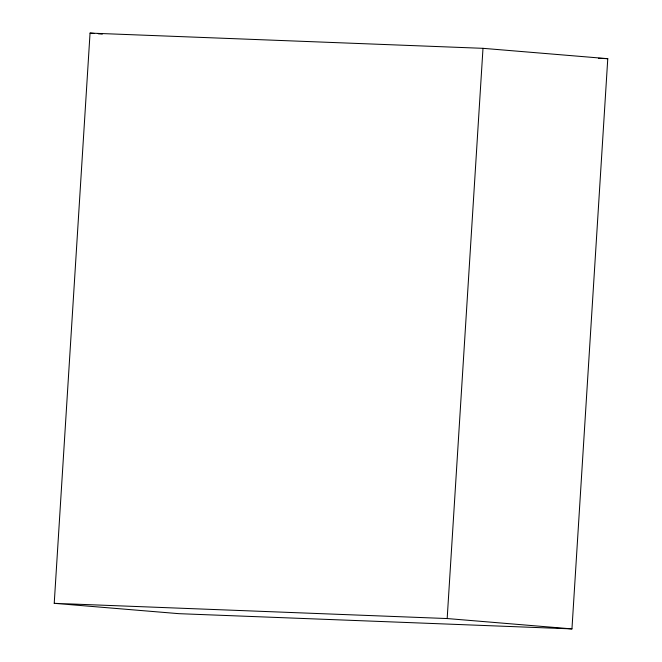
<?xml version="1.0" encoding="UTF-8"?>
<svg xmlns="http://www.w3.org/2000/svg" width="662" height="662" viewBox="0 0 662 662"><rect width="100%" height="100%" fill="white"/><g stroke="black" fill="none" stroke-linecap="round" stroke-linejoin="round"><path stroke-width="0.99" d="M54.226 603.322L90.049 33.1L482.995 48.326L607.774 58.678L571.951 628.9L179.005 613.674L54.226 603.322L447.173 618.548L571.951 628.9M447.173 618.548L482.995 48.326M598.489 58.322L607.774 58.678M90.049 33.1L94.136 33.439M98.233 33.779L102.32 34.118"/></g></svg>
